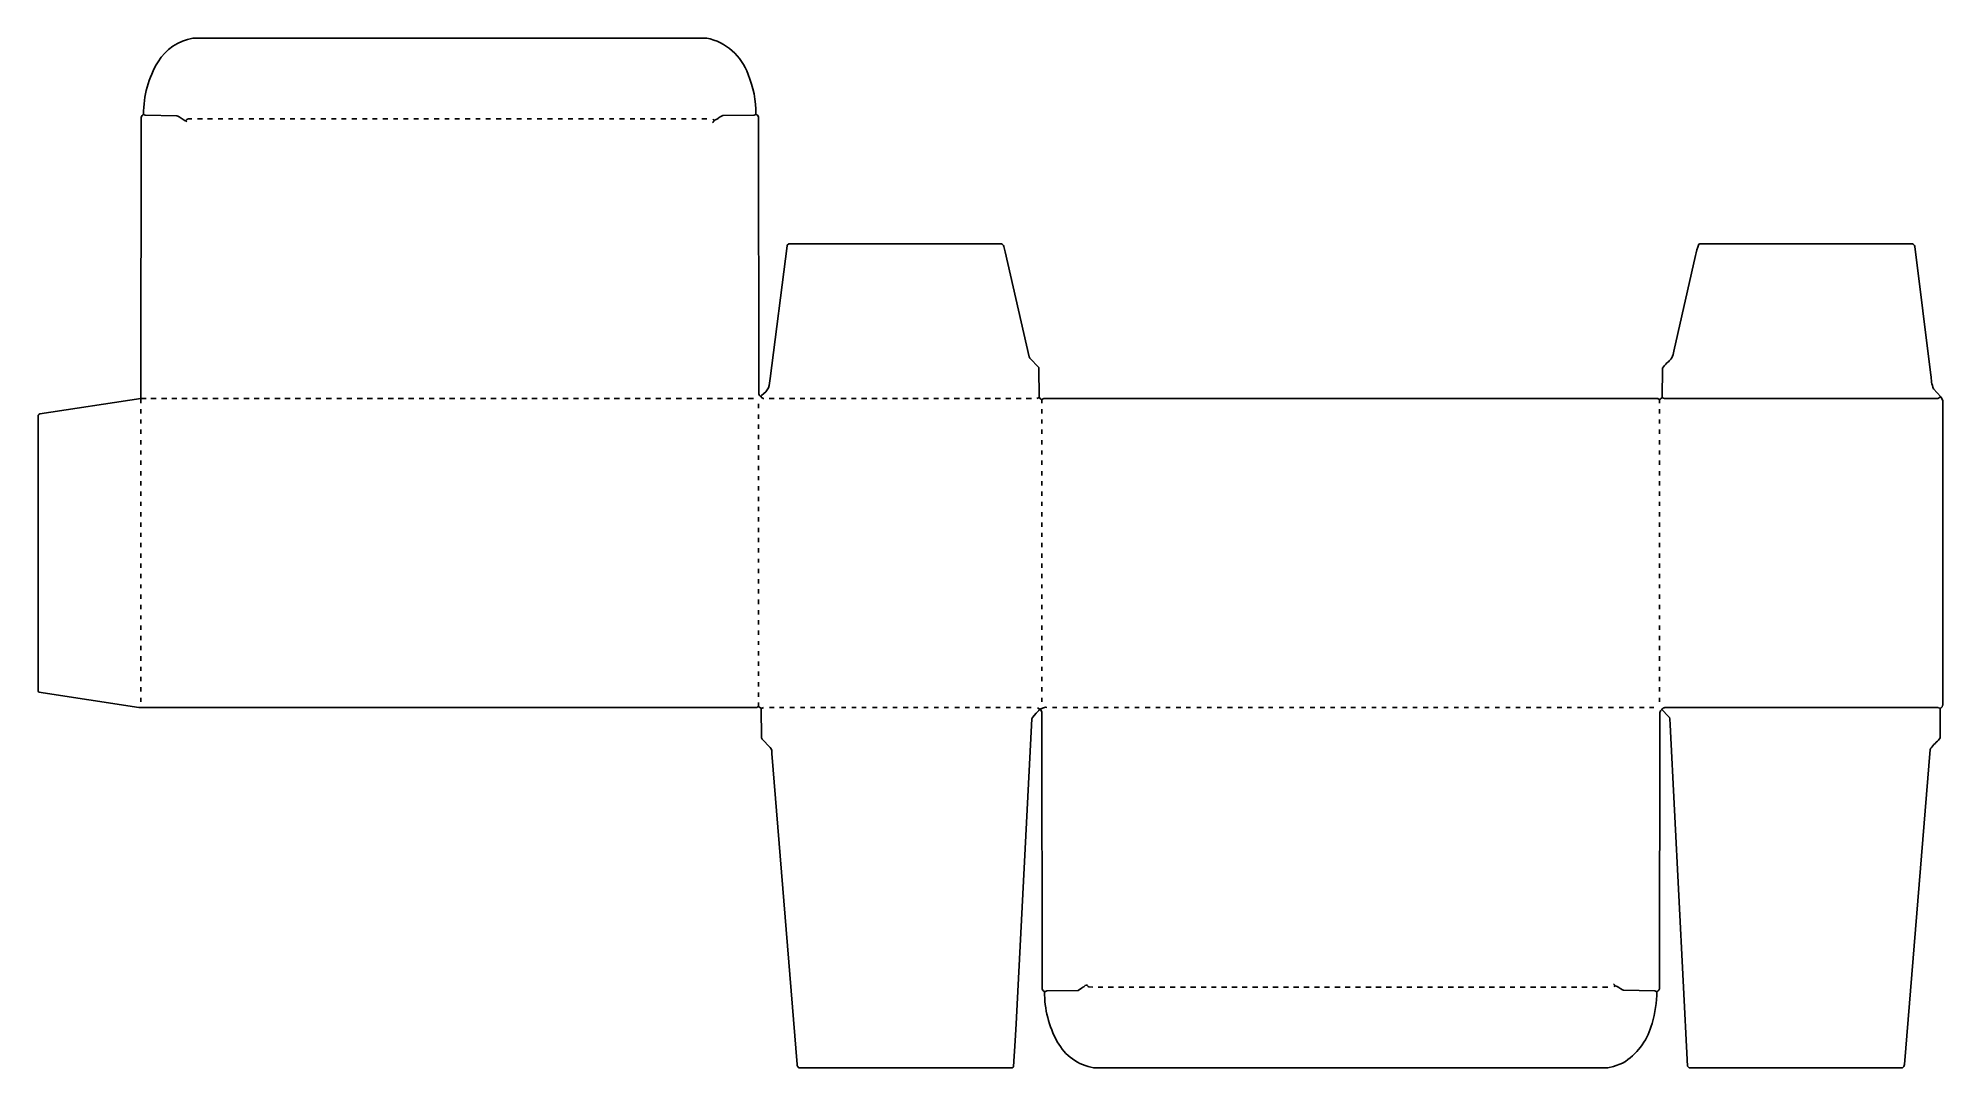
# Model space of a CAD drawing. Extents: x 438 to 4808, y 241 to 2603.
import ezdxf

# ---------------------------------------------------------------- set-up
doc = ezdxf.new("R2010")
doc.units = 0
doc.layers.get('0').update_dxf_attribs({"linetype": 'CONTINUOUS'})

msp = doc.modelspace()

# ---------------------------------------------------------------- linework, layer by layer
at = {"color": 7, "linetype": 'CONTINUOUS'}
for points in [[(674, 1766), (674, 1776), (674.499225, 2420.999227, -0.242373), (680, 2428, -0.139908), (713.2, 2548.9, -0.212902), (793, 2603), (1972, 2603, -0.265139), (2066.8, 2519.9, -0.101331), (2085, 2428, -0.35444), (2090.500787, 2421.999215), (2091.499213, 1787.000785, 0.180712), (2096, 1780, 0.112445), (2103, 1776)], [(779, 2411), (777, 2413), (775.1, 2413.3), (766.18, 2419.24, 0.108763), (755.973723, 2425.027737), (684.006754, 2426.493058), (680, 2428)], [(777, 2413, -0.262461), (783.04878, 2417.560976), (791, 2418)], [(1985, 2409, 0.087559), (1990, 2415)], [(1986, 2417, 0.396892), (1993.9, 2416.3, 0.118634), (1999.1, 2419.8), (2004, 2423), (2009.006754, 2425.506942), (2080.993246, 2426.493058), (2085, 2428)], [(4053, 428), (4056, 429, -0.098673), (4072.846154, 419.769231), (4075.026277, 418.972263), (4146.993246, 417.506942, -0.144063), (4150, 416, 0.380941), (4157.500789, 422.000786), (4158.499211, 1055.999214, -0.191923), (4163, 1063, -0.196412), (4168.9, 1067.2), (4170, 1068), (4797, 1068), (4798.1, 1067.2, 0.567796), (4807.2, 1071.9), (4808, 1073), (4808, 1772), (4803.8, 1778.9), (4803, 1780), (4786.249592, 1798.235726, -0.082145), (4780.569231, 1829.946154), (4743.569231, 2124.946154, 0.274347), (4738, 2131), (4250, 2131), (4248, 2130, 0.064237), (4240.647059, 2104.088235), (4190.647059, 1885.088235, -0.215983), (4175, 1858, 0.070961), (4164.49265, 1845.99286), (4164, 1778, 0.150937), (4159, 1774), (4157, 1774), (4154, 1776), (2745, 1776, -0.546608), (2735.804878, 1777.756098), (2735, 1778), (2734.2, 1847.1), (2713.24973, 1869.238378), (2711.517241, 1872.206897), (2656.352941, 2113.088235), (2653.615385, 2124.923077, 0.265129), (2648, 2131), (2160, 2131), (2156.7, 2128.1), (2156.2, 2126.9), (2117.430769, 1821.946154), (2115.384615, 1805.923077, -0.169146), (2103, 1788), (2098, 1783, 0.184026), (2096, 1780)], [(686, 1776), (674, 1776), (442.06, 1741.58, 0.06565), (438, 1738), (438, 1105), (440, 1103), (669, 1068), (2087, 1068, -0.120666), (2091, 1070)], [(2729, 1776), (2731.1, 1776.8, -0.113888), (2735, 1778)], [(4164, 1778, -0.165541), (4169, 1776), (4796, 1776), (4801.9, 1779.2), (4803, 1780)], [(2091, 1079), (2091, 1070), (2096, 1066, 0.219152), (2102, 1068)], [(2097, 1066), (2097.970636, 998.027732), (2099.249671, 995.237188), (2117.750329, 975.762812, -0.227756), (2121.445545, 962.044554), (2179.458824, 249.035294, 0.195453), (2183, 241), (2673, 241), (2675, 243), (2676, 244), (2679.526185, 303.023691), (2681.526185, 342.023691), (2717.461929, 1041.967005), (2719, 1045), (2728, 1055), (2731, 1058, 0.087559), (2736, 1064)], [(2731, 1067), (2736, 1064), (2740.9, 1065.2), (2742.1, 1065.8, -0.15485), (2752, 1068)], [(2738, 1064), (2738.3, 1062.1), (2740.500787, 1056.999215), (2741.499213, 422.000785, 0.553208), (2752.006754, 417.506942), (2823.993246, 418.493058), (2832, 424), (2833.1, 424.8, 0.088795), (2840, 430), (2844, 431), (2845, 432)], [(4163, 1063), (4178.750459, 1046.765138, -0.10675), (4181.538071, 1041.967005), (4182.526185, 1027.976309), (4222, 245), (4226, 241), (4715, 241, 0.286556), (4719.541176, 249.035294), (4778.445545, 970.955446, -0.063855), (4798, 993), (4802, 998), (4802, 1066)], [(2747, 416, 0.129568), (2776.230769, 301.153846, 0.229271), (2860, 241), (4039, 241), (4051.911765, 244.352941), (4072.9, 252.2), (4080, 256, 0.178231), (4140.7, 343.1, 0.066239), (4152, 416)], [(2858, 426), (2848.9, 426.8, -0.192772), (2844, 431)]]:
    msp.add_lwpolyline(points, format="xyb", dxfattribs=at)
for points in [[(804, 2418), (815, 2418)], [(827, 2418), (838, 2418)], [(851, 2418), (862, 2418)], [(875, 2418), (885, 2418)], [(898, 2418), (909, 2418)], [(922, 2418), (933, 2418)], [(945, 2418), (956, 2418)], [(969, 2418), (980, 2418)], [(993, 2418), (1004, 2418)], [(1016, 2418), (1027, 2418)], [(1040, 2418), (1051, 2418)], [(1064, 2418), (1074, 2418)], [(1087, 2418), (1098, 2418)], [(1111, 2418), (1122, 2418)], [(1134, 2418), (1145, 2418)], [(1158, 2418), (1169, 2418)], [(1182, 2418), (1193, 2418)], [(1205, 2418), (1216, 2418)], [(1229, 2418), (1240, 2418)], [(1253, 2418), (1263, 2418)], [(1276, 2418), (1287, 2418)], [(1300, 2418), (1311, 2418)], [(1323, 2418), (1334, 2418)], [(1347, 2418), (1358, 2418)], [(1371, 2418), (1381, 2418)], [(1394, 2418), (1405, 2418)], [(1418, 2418), (1429, 2418)], [(1442, 2418), (1452, 2418)], [(1465, 2418), (1476, 2418)], [(1489, 2418), (1500, 2418)], [(1512, 2418), (1523, 2418)], [(1536, 2418), (1547, 2418)], [(1560, 2418), (1570, 2418)], [(1583, 2418), (1594, 2418)], [(1607, 2418), (1618, 2418)], [(1631, 2418), (1641, 2418)], [(1654, 2418), (1665, 2418)], [(1678, 2418), (1689, 2418)], [(1701, 2418), (1712, 2418)], [(1725, 2418), (1736, 2418)], [(1749, 2418), (1759, 2418)], [(1772, 2418), (1783, 2418)], [(1796, 2418), (1807, 2418)], [(1819, 2418), (1830, 2418)], [(1843, 2418), (1854, 2418)], [(1867, 2418), (1878, 2418)], [(1890, 2418), (1901, 2418)], [(1914, 2418), (1925, 2418)], [(1938, 2418), (1948, 2418)], [(1961, 2418), (1972, 2418)], [(674, 1742), (674, 1752)], [(697, 1776), (709, 1776)], [(721, 1776), (733, 1776)], [(745, 1776), (756, 1776)], [(768, 1776), (780, 1776)], [(792, 1776), (804, 1776)], [(815, 1776), (827, 1776)], [(839, 1776), (851, 1776)], [(863, 1776), (875, 1776)], [(886, 1776), (898, 1776)], [(910, 1776), (922, 1776)], [(934, 1776), (945, 1776)], [(957, 1776), (969, 1776)], [(981, 1776), (993, 1776)], [(1004, 1776), (1016, 1776)], [(1028, 1776), (1040, 1776)], [(1052, 1776), (1064, 1776)], [(1075, 1776), (1087, 1776)], [(1099, 1776), (1111, 1776)], [(1123, 1776), (1134, 1776)], [(1146, 1776), (1158, 1776)], [(1170, 1776), (1182, 1776)], [(1193, 1776), (1205, 1776)], [(1217, 1776), (1229, 1776)], [(1241, 1776), (1253, 1776)], [(1264, 1776), (1276, 1776)], [(1288, 1776), (1300, 1776)], [(1312, 1776), (1323, 1776)], [(1335, 1776), (1347, 1776)], [(1359, 1776), (1371, 1776)], [(1382, 1776), (1394, 1776)], [(1406, 1776), (1418, 1776)], [(1430, 1776), (1441, 1776)], [(1453, 1776), (1465, 1776)], [(1477, 1776), (1489, 1776)], [(1501, 1776), (1512, 1776)], [(1524, 1776), (1536, 1776)], [(1548, 1776), (1560, 1776)], [(1571, 1776), (1583, 1776)], [(1595, 1776), (1607, 1776)], [(1619, 1776), (1630, 1776)], [(1642, 1776), (1654, 1776)], [(1666, 1776), (1678, 1776)], [(1690, 1776), (1701, 1776)], [(1713, 1776), (1725, 1776)], [(1737, 1776), (1749, 1776)], [(1760, 1776), (1772, 1776)], [(1784, 1776), (1796, 1776)], [(1808, 1776), (1819, 1776)], [(1831, 1776), (1843, 1776)], [(1855, 1776), (1867, 1776)], [(1878, 1776), (1890, 1776)], [(1902, 1776), (1914, 1776)], [(1926, 1776), (1938, 1776)], [(1949, 1776), (1961, 1776)], [(1973, 1776), (1985, 1776)], [(1997, 1776), (2008, 1776)], [(2020, 1776), (2032, 1776)], [(2044, 1776), (2056, 1776)], [(2067, 1776), (2079, 1776)], [(2091, 1754), (2091, 1764)], [(2115, 1776), (2127, 1776)], [(2138, 1776), (2150, 1776)], [(2162, 1776), (2174, 1776)], [(2186, 1776), (2197, 1776)], [(2209, 1776), (2221, 1776)], [(2233, 1776), (2245, 1776)], [(2256, 1776), (2268, 1776)], [(2280, 1776), (2292, 1776)], [(2304, 1776), (2315, 1776)], [(2327, 1776), (2339, 1776)], [(2351, 1776), (2363, 1776)], [(2375, 1776), (2386, 1776)], [(2398, 1776), (2410, 1776)], [(2422, 1776), (2434, 1776)], [(2445, 1776), (2457, 1776)], [(2469, 1776), (2481, 1776)], [(2493, 1776), (2504, 1776)], [(2516, 1776), (2528, 1776)], [(2540, 1776), (2552, 1776)], [(2564, 1776), (2575, 1776)], [(2587, 1776), (2599, 1776)], [(2611, 1776), (2623, 1776)], [(2634, 1776), (2646, 1776)], [(2658, 1776), (2670, 1776)], [(2682, 1776), (2693, 1776)], [(2705, 1776), (2717, 1776)], [(2741, 1766), (2741, 1774)], [(2741, 1742), (2741, 1752)], [(4158, 1766), (4158, 1774)], [(4158, 1742), (4158, 1752)], [(674, 1719), (674, 1728)], [(674, 1695), (674, 1705)], [(2091, 1730), (2091, 1740)], [(2091, 1707), (2091, 1717)], [(2741, 1719), (2741, 1728)], [(2741, 1695), (2741, 1705)], [(4158, 1719), (4158, 1728)], [(4158, 1695), (4158, 1705)], [(674, 1671), (674, 1681)], [(2091, 1683), (2091, 1693)], [(2091, 1659), (2091, 1669)], [(2741, 1671), (2741, 1681)], [(4158, 1671), (4158, 1681)], [(674, 1648), (674, 1657)], [(674, 1624), (674, 1634)], [(2091, 1636), (2091, 1646)], [(2091, 1612), (2091, 1622)], [(2741, 1648), (2741, 1657)], [(2741, 1624), (2741, 1634)], [(4158, 1648), (4158, 1657)], [(4158, 1624), (4158, 1634)], [(674, 1600), (674, 1610)], [(674, 1577), (674, 1587)], [(2091, 1589), (2091, 1598)], [(2091, 1565), (2091, 1575)], [(2741, 1600), (2741, 1610)], [(2741, 1577), (2741, 1587)], [(4158, 1600), (4158, 1610)], [(4158, 1577), (4158, 1587)], [(674, 1553), (674, 1563)], [(674, 1530), (674, 1539)], [(2091, 1541), (2091, 1551)], [(2741, 1553), (2741, 1563)], [(2741, 1530), (2741, 1539)], [(4158, 1553), (4158, 1563)], [(4158, 1530), (4158, 1539)], [(674, 1506), (674, 1516)], [(674, 1482), (674, 1492)], [(2091, 1518), (2091, 1528)], [(2091, 1494), (2091, 1504)], [(2741, 1506), (2741, 1516)], [(2741, 1482), (2741, 1492)], [(4158, 1506), (4158, 1516)], [(4158, 1482), (4158, 1492)], [(674, 1459), (674, 1468)], [(674, 1435), (674, 1445)], [(2091, 1470), (2091, 1480)], [(2091, 1447), (2091, 1457)], [(2741, 1459), (2741, 1468)], [(2741, 1435), (2741, 1445)], [(4158, 1459), (4158, 1468)], [(4158, 1435), (4158, 1445)], [(674, 1411), (674, 1421)], [(2091, 1423), (2091, 1433)], [(2091, 1400), (2091, 1409)], [(2741, 1411), (2741, 1421)], [(4158, 1411), (4158, 1421)], [(674, 1388), (674, 1398)], [(674, 1364), (674, 1374)], [(2091, 1376), (2091, 1386)], [(2091, 1352), (2091, 1362)], [(2741, 1388), (2741, 1398)], [(2741, 1364), (2741, 1374)], [(4158, 1388), (4158, 1398)], [(4158, 1364), (4158, 1374)], [(674, 1341), (674, 1350)], [(674, 1317), (674, 1327)], [(2091, 1329), (2091, 1339)], [(2091, 1305), (2091, 1315)], [(2741, 1341), (2741, 1350)], [(2741, 1317), (2741, 1327)], [(4158, 1341), (4158, 1350)], [(4158, 1317), (4158, 1327)], [(674, 1293), (674, 1303)], [(674, 1270), (674, 1279)], [(2091, 1281), (2091, 1291)], [(2091, 1258), (2091, 1268)], [(2741, 1293), (2741, 1303)], [(2741, 1270), (2741, 1279)], [(4158, 1293), (4158, 1303)], [(4158, 1270), (4158, 1279)], [(674, 1246), (674, 1256)], [(674, 1222), (674, 1232)], [(2091, 1234), (2091, 1244)], [(2741, 1246), (2741, 1256)], [(2741, 1222), (2741, 1232)], [(4158, 1246), (4158, 1256)], [(4158, 1222), (4158, 1232)], [(674, 1199), (674, 1209)], [(674, 1175), (674, 1185)], [(2091, 1211), (2091, 1220)], [(2091, 1187), (2091, 1197)], [(2741, 1199), (2741, 1209)], [(2741, 1175), (2741, 1185)], [(4158, 1199), (4158, 1209)], [(4158, 1175), (4158, 1185)], [(674, 1152), (674, 1161)], [(674, 1128), (674, 1138)], [(2091, 1163), (2091, 1173)], [(2091, 1140), (2091, 1150)], [(2741, 1152), (2741, 1161)], [(2741, 1128), (2741, 1138)], [(4158, 1152), (4158, 1161)], [(4158, 1128), (4158, 1138)], [(674, 1104), (674, 1114)], [(2091, 1116), (2091, 1126)], [(2091, 1092), (2091, 1102)], [(2741, 1104), (2741, 1114)], [(4158, 1104), (4158, 1114)], [(674, 1081), (674, 1090)], [(2116, 1068), (2127, 1068)], [(2139, 1068), (2149, 1068)], [(2163, 1068), (2173, 1068)], [(2187, 1068), (2197, 1068)], [(2210, 1068), (2220, 1068)], [(2234, 1068), (2245, 1068)], [(2257, 1068), (2267, 1068)], [(2281, 1068), (2291, 1068)], [(2305, 1068), (2315, 1068)], [(2328, 1068), (2338, 1068)], [(2352, 1068), (2363, 1068)], [(2376, 1068), (2386, 1068)], [(2399, 1068), (2409, 1068)], [(2423, 1068), (2434, 1068)], [(2446, 1068), (2456, 1068)], [(2470, 1068), (2480, 1068)], [(2494, 1068), (2504, 1068)], [(2517, 1068), (2527, 1068)], [(2541, 1068), (2552, 1068)], [(2565, 1068), (2575, 1068)], [(2588, 1068), (2598, 1068)], [(2612, 1068), (2623, 1068)], [(2635, 1068), (2645, 1068)], [(2659, 1068), (2669, 1068)], [(2683, 1068), (2693, 1068)], [(2706, 1068), (2716, 1068)], [(2741, 1081), (2741, 1090)], [(2765, 1068), (2775, 1068)], [(2789, 1068), (2800, 1068)], [(2813, 1068), (2823, 1068)], [(2836, 1068), (2846, 1068)], [(2860, 1068), (2871, 1068)], [(2883, 1068), (2893, 1068)], [(2907, 1068), (2917, 1068)], [(2931, 1068), (2941, 1068)], [(2954, 1068), (2964, 1068)], [(2978, 1068), (2989, 1068)], [(3002, 1068), (3012, 1068)], [(3025, 1068), (3035, 1068)], [(3049, 1068), (3060, 1068)], [(3072, 1068), (3082, 1068)], [(3096, 1068), (3106, 1068)], [(3120, 1068), (3130, 1068)], [(3143, 1068), (3153, 1068)], [(3167, 1068), (3178, 1068)], [(3191, 1068), (3201, 1068)], [(3214, 1068), (3224, 1068)], [(3238, 1068), (3249, 1068)], [(3261, 1068), (3271, 1068)], [(3285, 1068), (3295, 1068)], [(3309, 1068), (3319, 1068)], [(3332, 1068), (3342, 1068)], [(3356, 1068), (3367, 1068)], [(3379, 1068), (3390, 1068)], [(3403, 1068), (3413, 1068)], [(3427, 1068), (3438, 1068)], [(3450, 1068), (3460, 1068)], [(3474, 1068), (3484, 1068)], [(3498, 1068), (3508, 1068)], [(3521, 1068), (3531, 1068)], [(3545, 1068), (3556, 1068)], [(3568, 1068), (3579, 1068)], [(3592, 1068), (3602, 1068)], [(3616, 1068), (3627, 1068)], [(3639, 1068), (3649, 1068)], [(3663, 1068), (3673, 1068)], [(3687, 1068), (3697, 1068)], [(3710, 1068), (3720, 1068)], [(3734, 1068), (3745, 1068)], [(3757, 1068), (3767, 1068)], [(3781, 1068), (3791, 1068)], [(3805, 1068), (3815, 1068)], [(3828, 1068), (3838, 1068)], [(3852, 1068), (3863, 1068)], [(3876, 1068), (3886, 1068)], [(3899, 1068), (3909, 1068)], [(3923, 1068), (3934, 1068)], [(3946, 1068), (3956, 1068)], [(3970, 1068), (3980, 1068)], [(3994, 1068), (4004, 1068)], [(4017, 1068), (4027, 1068)], [(4041, 1068), (4052, 1068)], [(4065, 1068), (4075, 1068)], [(4088, 1068), (4098, 1068)], [(4112, 1068), (4123, 1068)], [(4135, 1068), (4145, 1068)], [(4158, 1081), (4158, 1090)], [(2870, 426), (2881, 426)], [(2893, 426), (2905, 426)], [(2917, 426), (2929, 426)], [(2941, 426), (2952, 426)], [(2964, 426), (2976, 426)], [(2988, 426), (3000, 426)], [(3011, 426), (3023, 426)], [(3035, 426), (3047, 426)], [(3059, 426), (3070, 426)], [(3082, 426), (3094, 426)], [(3106, 426), (3118, 426)], [(3130, 426), (3141, 426)], [(3153, 426), (3165, 426)], [(3177, 426), (3189, 426)], [(3200, 426), (3212, 426)], [(3224, 426), (3236, 426)], [(3248, 426), (3259, 426)], [(3271, 426), (3283, 426)], [(3295, 426), (3307, 426)], [(3318, 426), (3330, 426)], [(3342, 426), (3354, 426)], [(3366, 426), (3378, 426)], [(3389, 426), (3401, 426)], [(3413, 426), (3425, 426)], [(3437, 426), (3448, 426)], [(3460, 426), (3472, 426)], [(3484, 426), (3496, 426)], [(3507, 426), (3519, 426)], [(3531, 426), (3543, 426)], [(3555, 426), (3567, 426)], [(3578, 426), (3590, 426)], [(3602, 426), (3614, 426)], [(3626, 426), (3637, 426)], [(3649, 426), (3661, 426)], [(3673, 426), (3685, 426)], [(3696, 426), (3708, 426)], [(3720, 426), (3732, 426)], [(3744, 426), (3756, 426)], [(3767, 426), (3779, 426)], [(3791, 426), (3803, 426)], [(3815, 426), (3826, 426)], [(3838, 426), (3850, 426)], [(3862, 426), (3874, 426)], [(3885, 426), (3897, 426)], [(3909, 426), (3921, 426)], [(3933, 426), (3944, 426)], [(3956, 426), (3968, 426)], [(3980, 426), (3992, 426)], [(4004, 426), (4015, 426)], [(4027, 426), (4039, 426)], [(4056, 429), (4056, 430), (4052, 434)]]:
    msp.add_lwpolyline(points, dxfattribs=at)

doc.saveas('drawing.dxf')
